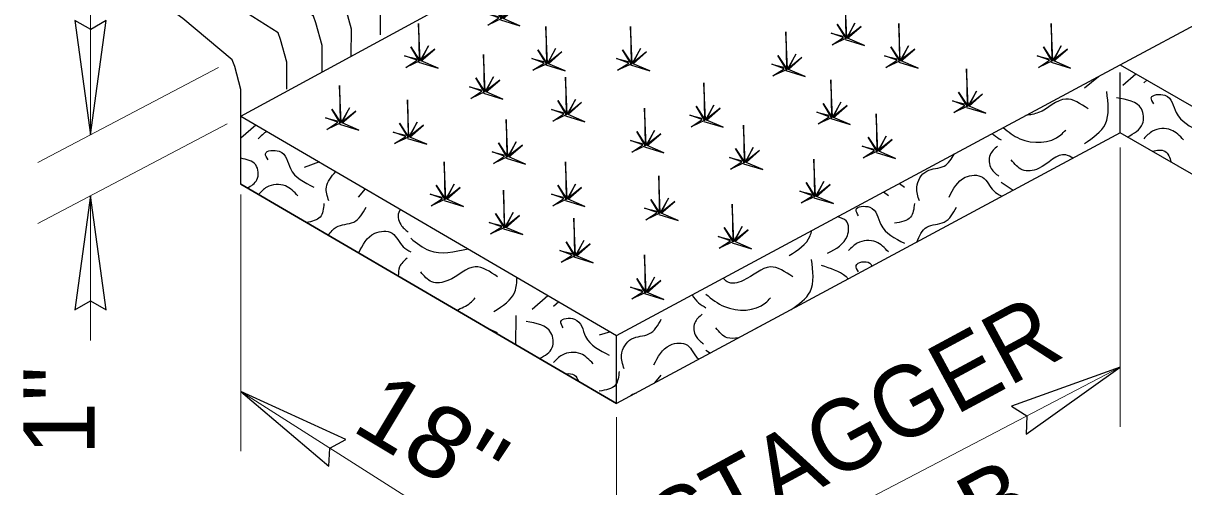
# Model space of a CAD drawing. Extents: x -330 to 40, y -49 to 222.
# Drawn here: x -91.76 to -72.31, y 132.66 to 140.43 of the extents above; entities that cross this region are included whole.
import ezdxf

# ---------------------------------------------------------------- set-up
doc = ezdxf.new("R2010")
doc.units = 0
doc.header["$LTSCALE"] = 0.48
doc.layers.add('1', color=7, linetype='Continuous', lineweight=25)

msp = doc.modelspace()

# ---------------------------------------------------------------- linework, layer by layer
at = {"layer": '1'}
for p, q in [((-88.1119, 138.8759), (-53.7022, 157.5797)), ((-73.3753, 139.7375), (-47.1575, 153.8435)), ((-73.9778, 139.3519), (-73.7427, 139.5399)), ((-73.3761, 138.5955), (-73.3761, 139.6084)), ((-73.3334, 139.3935), (-73.1131, 139.5864)), ((-72.9279, 139.4798), (-72.9801, 139.4352)), ((-88.1119, 138.5109), (-87.8619, 138.7297)), ((-86.7963, 138.1068), (-87.0534, 138.0154)), ((-88.1119, 137.7343), (-81.8166, 134.0542)), ((-77.0742, 137.7474), (-76.9921, 137.6826)), ((-75.3707, 137.7658), (-75.1686, 137.6311)), ((-86.1388, 137.5162), (-86.0252, 137.6561)), ((-77.2623, 137.537), (-77.3439, 137.6022)), ((-83.2284, 135.6388), (-82.9666, 135.8681)), ((-82.7821, 135.7602), (-82.8751, 135.6805)), ((-83.5021, 135.0395), (-83.4987, 135.5323)), ((-79.2803, 135.4188), (-79.523, 135.2883)), ((-83.8105, 135.2411), (-83.9624, 135.3087)), ((-81.9162, 135.254), (-82.1059, 135.1994)), ((-81.8166, 134.0542), (-81.8166, 135.1958)), ((-80.3182, 134.9498), (-80.244, 134.9003)), ((-81.1773, 134.3982), (-81.0665, 134.5312))]:
    msp.add_line(p, q, dxfattribs=at)
at = {"layer": '1', "lineweight": 13}
for p, q in [((-90.6301, 138.5612), (-90.6301, 141.8914)), ((-88.485, 139.6909), (-91.5148, 138.0952)), ((-88.34, 138.7477), (-91.5148, 137.0755)), ((-73.3761, 133.6639), (-73.3761, 138.3512)), ((-90.6301, 135.1093), (-90.6301, 137.5416)), ((-88.1119, 133.2548), (-88.1119, 137.5578)), ((-81.8166, 129.2486), (-81.8166, 133.8246))]:
    msp.add_line(p, q, dxfattribs=at)
at = {"layer": '1'}
for points in [[(-41.7223, 148.8243), (-41.8477, 148.5319), (-41.7702, 148.4544), (-41.8219, 148.0516), (-41.6052, 147.9999), (-41.7223, 147.6818), (-66.6144, 134.7015), (-73.3761, 138.5955), (-81.8166, 134.0542), (-88.1119, 137.7343)], [(-73.3761, 139.7379), (-66.6144, 135.8439), (-41.7223, 148.8243)], [(-85.7733, 140.2382), (-85.7717, 140.6857), (-85.8763, 141.0699), (-85.9183, 141.1813), (-86.7489, 141.8733), (-87.1329, 142.1527), (-87.5547, 142.6717), (-88.5226, 143.3865)], [(-86.262, 139.8888), (-86.2603, 140.3364), (-86.365, 140.7206), (-86.407, 140.832), (-87.2376, 141.524), (-87.6216, 141.8034), (-89.5019, 143.2713)], [(-86.7507, 139.6094), (-86.749, 140.057), (-86.8537, 140.4412), (-86.8957, 140.5526), (-87.4741, 140.9882), (-87.7262, 141.2446), (-88.6839, 141.8876), (-89.7208, 142.7754), (-88.1102, 141.524)], [(-87.344, 139.33), (-87.3423, 139.7776), (-87.447, 140.1617), (-87.489, 140.2732), (-88.0156, 140.6077), (-88.3196, 140.9652), (-88.6839, 141.1727), (-89.1102, 141.4033), (-89.8707, 141.9452)], [(-83.7609, 140.4904), (-83.4365, 140.3921), (-83.7171, 140.5121), (-83.4901, 140.7108), (-83.7116, 140.5341), (-83.5943, 140.7644), (-83.7336, 140.5176), (-83.761, 141.139), (-83.75, 140.5121), (-83.8919, 140.7466), (-83.7391, 140.5121), (-83.9753, 140.4021), (-83.7885, 140.5231), (-83.9961, 140.5977), (-83.7937, 140.547)], [(-77.9878, 140.1589), (-77.6634, 140.0606), (-77.944, 140.1806), (-77.717, 140.3793), (-77.9385, 140.2026), (-77.8212, 140.4329), (-77.9605, 140.1861), (-77.9879, 140.8075), (-77.9769, 140.1806), (-78.1188, 140.4151), (-77.966, 140.1806), (-78.2022, 140.0706), (-78.0154, 140.1916), (-78.223, 140.2662), (-78.0206, 140.2155)], [(-88.1119, 138.8759), (-88.1102, 139.3235), (-88.2149, 139.7077), (-88.2569, 139.8191), (-89.0875, 140.5111), (-89.4715, 140.7905)], [(-85.1332, 139.7801), (-84.8088, 139.6817), (-85.0893, 139.8017), (-84.8623, 140.0005), (-85.0838, 139.8237), (-84.9665, 140.0541), (-85.1058, 139.8072), (-85.1333, 140.4287), (-85.1222, 139.8017), (-85.2642, 140.0362), (-85.1113, 139.8017), (-85.3476, 139.6917), (-85.1607, 139.8127), (-85.3683, 139.8873), (-85.1659, 139.8367)], [(-77.0887, 139.7801), (-76.7643, 139.6817), (-77.0449, 139.8017), (-76.8179, 140.0005), (-77.0394, 139.8237), (-76.9221, 140.0541), (-77.0614, 139.8072), (-77.0888, 140.4287), (-77.0778, 139.8017), (-77.2197, 140.0362), (-77.0669, 139.8017), (-77.3032, 139.6917), (-77.1163, 139.8127), (-77.3239, 139.8873), (-77.1215, 139.8367)], [(-74.5334, 139.7801), (-74.209, 139.6817), (-74.4896, 139.8017), (-74.2626, 140.0005), (-74.4841, 139.8237), (-74.3667, 140.0541), (-74.5061, 139.8072), (-74.5335, 140.4287), (-74.5225, 139.8017), (-74.6644, 140.0362), (-74.5116, 139.8017), (-74.7478, 139.6917), (-74.561, 139.8127), (-74.7686, 139.8873), (-74.5662, 139.8367)], [(-83.0037, 139.7327), (-82.6793, 139.6343), (-82.9599, 139.7543), (-82.7329, 139.9531), (-82.9544, 139.7763), (-82.8371, 140.0067), (-82.9764, 139.7598), (-83.0038, 140.3812), (-82.9928, 139.7543), (-83.1347, 139.9888), (-82.9819, 139.7543), (-83.2182, 139.6443), (-83.0313, 139.7653), (-83.2389, 139.8399), (-83.0365, 139.7892)], [(-81.5842, 139.7327), (-81.2597, 139.6343), (-81.5403, 139.7543), (-81.3133, 139.9531), (-81.5348, 139.7763), (-81.4175, 140.0067), (-81.5568, 139.7598), (-81.5842, 140.3812), (-81.5733, 139.7543), (-81.7152, 139.9888), (-81.5623, 139.7543), (-81.7986, 139.6443), (-81.6118, 139.7653), (-81.8193, 139.8399), (-81.6169, 139.7892)], [(-78.9815, 139.638), (-78.6571, 139.5397), (-78.9377, 139.6597), (-78.7107, 139.8584), (-78.9322, 139.6817), (-78.8148, 139.912), (-78.9542, 139.6652), (-78.9816, 140.2866), (-78.9706, 139.6597), (-79.1125, 139.8942), (-78.9597, 139.6597), (-79.1959, 139.5497), (-79.0091, 139.6707), (-79.2167, 139.7452), (-79.0143, 139.6946)], [(-84.0448, 139.2592), (-83.7204, 139.1608), (-84.001, 139.2808), (-83.774, 139.4796), (-83.9955, 139.3028), (-83.8782, 139.5332), (-84.0175, 139.2863), (-84.0449, 139.9077), (-84.0339, 139.2808), (-84.1758, 139.5153), (-84.023, 139.2808), (-84.2592, 139.1708), (-84.0724, 139.2918), (-84.28, 139.3664), (-84.0776, 139.3158)], [(-88.1119, 137.7343), (-88.1119, 138.8759), (-81.8166, 135.1958), (-73.3753, 139.7375)], [(-75.953, 139.0224), (-75.6286, 138.9241), (-75.9092, 139.0441), (-75.6822, 139.2428), (-75.9037, 139.0661), (-75.7863, 139.2964), (-75.9257, 139.0496), (-75.9531, 139.671), (-75.9421, 139.0441), (-76.084, 139.2786), (-75.9312, 139.0441), (-76.1674, 138.9341), (-75.9806, 139.0551), (-76.1882, 139.1297), (-75.9857, 139.079)], [(-82.6725, 138.8803), (-82.3481, 138.782), (-82.6287, 138.902), (-82.4017, 139.1008), (-82.6232, 138.924), (-82.5058, 139.1543), (-82.6452, 138.9075), (-82.6726, 139.5289), (-82.6616, 138.902), (-82.8035, 139.1365), (-82.6507, 138.902), (-82.8869, 138.792), (-82.7001, 138.913), (-82.9077, 138.9876), (-82.7052, 138.9369)], [(-78.2244, 138.8329), (-77.9, 138.7346), (-78.1806, 138.8546), (-77.9536, 139.0533), (-78.1751, 138.8766), (-78.0577, 139.1069), (-78.1971, 138.8601), (-78.2245, 139.4815), (-78.2135, 138.8546), (-78.3554, 139.0891), (-78.2026, 138.8546), (-78.4388, 138.7446), (-78.252, 138.8656), (-78.4596, 138.9402), (-78.2572, 138.8895)], [(-86.4582, 138.7382), (-86.1337, 138.6399), (-86.4143, 138.7599), (-86.1873, 138.9587), (-86.4088, 138.7819), (-86.2915, 139.0122), (-86.4308, 138.7654), (-86.4582, 139.3868), (-86.4472, 138.7599), (-86.5892, 138.9944), (-86.4363, 138.7599), (-86.6726, 138.6499), (-86.4857, 138.7709), (-86.6933, 138.8455), (-86.4909, 138.7948)], [(-80.3538, 138.7856), (-80.0294, 138.6873), (-80.31, 138.8072), (-80.083, 139.006), (-80.3045, 138.8293), (-80.1872, 139.0596), (-80.3265, 138.8127), (-80.3539, 139.4342), (-80.3429, 138.8072), (-80.4848, 139.0418), (-80.332, 138.8072), (-80.5682, 138.6972), (-80.3814, 138.8183), (-80.589, 138.8928), (-80.3866, 138.8422)], [(-85.3225, 138.5015), (-84.9981, 138.4032), (-85.2787, 138.5232), (-85.0517, 138.7219), (-85.2732, 138.5452), (-85.1558, 138.7755), (-85.2952, 138.5287), (-85.3226, 139.1501), (-85.3116, 138.5232), (-85.4535, 138.7577), (-85.3007, 138.5232), (-85.5369, 138.4132), (-85.3501, 138.5342), (-85.5577, 138.6087), (-85.3552, 138.5581)], [(-81.3476, 138.3594), (-81.0232, 138.2611), (-81.3037, 138.3811), (-81.0768, 138.5798), (-81.2982, 138.4031), (-81.1809, 138.6334), (-81.3203, 138.3866), (-81.3477, 139.008), (-81.3367, 138.3811), (-81.4786, 138.6156), (-81.3257, 138.3811), (-81.562, 138.2711), (-81.3752, 138.3921), (-81.5828, 138.4667), (-81.3803, 138.416)], [(-77.4672, 138.2647), (-77.1428, 138.1663), (-77.4234, 138.2863), (-77.1964, 138.4851), (-77.4179, 138.3083), (-77.3006, 138.5387), (-77.4399, 138.2918), (-77.4673, 138.9133), (-77.4563, 138.2863), (-77.5982, 138.5208), (-77.4454, 138.2863), (-77.6817, 138.1763), (-77.4948, 138.2973), (-77.7024, 138.3719), (-77.5, 138.3212)], [(-83.6662, 138.17), (-83.3418, 138.0717), (-83.6224, 138.1917), (-83.3954, 138.3904), (-83.6169, 138.2137), (-83.4996, 138.444), (-83.6389, 138.1972), (-83.6663, 138.8186), (-83.6553, 138.1917), (-83.7972, 138.4262), (-83.6444, 138.1917), (-83.8807, 138.0817), (-83.6938, 138.2027), (-83.9014, 138.2773), (-83.699, 138.2266)], [(-79.6913, 138.0752), (-79.3669, 137.9769), (-79.6475, 138.0969), (-79.4205, 138.2957), (-79.642, 138.1189), (-79.5247, 138.3492), (-79.664, 138.1024), (-79.6914, 138.7238), (-79.6804, 138.0969), (-79.8223, 138.3314), (-79.6695, 138.0969), (-79.9057, 137.9869), (-79.7189, 138.1079), (-79.9265, 138.1825), (-79.7241, 138.1318)], [(-84.7073, 137.4597), (-84.3829, 137.3613), (-84.6635, 137.4813), (-84.4365, 137.6801), (-84.658, 137.5033), (-84.5407, 137.7337), (-84.68, 137.4868), (-84.7074, 138.1082), (-84.6964, 137.4813), (-84.8383, 137.7158), (-84.6855, 137.4813), (-84.9218, 137.3713), (-84.7349, 137.4923), (-84.9425, 137.5669), (-84.7401, 137.5162)], [(-82.6725, 137.4597), (-82.3481, 137.3613), (-82.6287, 137.4813), (-82.4017, 137.6801), (-82.6232, 137.5033), (-82.5058, 137.7337), (-82.6452, 137.4868), (-82.6726, 138.1082), (-82.6616, 137.4813), (-82.8035, 137.7158), (-82.6507, 137.4813), (-82.8869, 137.3713), (-82.7001, 137.4923), (-82.9077, 137.5669), (-82.7052, 137.5162)], [(-78.5083, 137.507), (-78.1839, 137.4087), (-78.4645, 137.5287), (-78.2375, 137.7274), (-78.459, 137.5507), (-78.3417, 137.781), (-78.481, 137.5342), (-78.5084, 138.1556), (-78.4974, 137.5287), (-78.6393, 137.7632), (-78.4865, 137.5287), (-78.7227, 137.4187), (-78.5359, 137.5397), (-78.7435, 137.6142), (-78.5411, 137.5636)], [(-81.1109, 137.2229), (-80.7865, 137.1246), (-81.0671, 137.2446), (-80.8401, 137.4433), (-81.0616, 137.2666), (-80.9442, 137.4969), (-81.0836, 137.2501), (-81.111, 137.8715), (-81.1, 137.2446), (-81.2419, 137.4791), (-81.0891, 137.2446), (-81.3253, 137.1346), (-81.1385, 137.2556), (-81.3461, 137.3302), (-81.1437, 137.2795)], [(-83.7136, 136.9861), (-83.3892, 136.8877), (-83.6697, 137.0077), (-83.4428, 137.2065), (-83.6642, 137.0298), (-83.5469, 137.2601), (-83.6863, 137.0132), (-83.7137, 137.6347), (-83.7027, 137.0077), (-83.8446, 137.2422), (-83.6917, 137.0077), (-83.928, 136.8978), (-83.7412, 137.0187), (-83.9488, 137.0933), (-83.7463, 137.0427)], [(-79.8806, 136.7493), (-79.5562, 136.651), (-79.8367, 136.771), (-79.6097, 136.9698), (-79.8312, 136.793), (-79.7139, 137.0233), (-79.8533, 136.7765), (-79.8807, 137.3979), (-79.8697, 136.771), (-80.0116, 137.0055), (-79.8588, 136.771), (-80.095, 136.661), (-79.9082, 136.782), (-80.1157, 136.8566), (-79.9133, 136.8059)], [(-82.5306, 136.5126), (-82.2062, 136.4142), (-82.4868, 136.5342), (-82.2597, 136.733), (-82.4813, 136.5563), (-82.3639, 136.7866), (-82.5032, 136.5397), (-82.5307, 137.1612), (-82.5197, 136.5342), (-82.6616, 136.7687), (-82.5087, 136.5342), (-82.745, 136.4243), (-82.5582, 136.5452), (-82.7657, 136.6198), (-82.5633, 136.5692)], [(-81.3476, 135.897), (-81.0232, 135.7987), (-81.3037, 135.9187), (-81.0768, 136.1174), (-81.2982, 135.9407), (-81.1809, 136.171), (-81.3203, 135.9242), (-81.3477, 136.5456), (-81.3367, 135.9187), (-81.4786, 136.1532), (-81.3257, 135.9187), (-81.562, 135.8087), (-81.3752, 135.9297), (-81.5828, 136.0042), (-81.3803, 135.9536)]]:
    msp.add_lwpolyline(points, dxfattribs=at)
for points in [[(-90.6301, 138.5612), (-90.3668, 140.4771), (-90.6273, 140.3288), (-90.8933, 140.4771)], [(-90.6301, 137.5416), (-90.8933, 135.6257), (-90.6328, 135.774), (-90.3668, 135.6257)], [(-73.3761, 134.6639), (-75.1958, 134.0092), (-74.9436, 133.847), (-74.9517, 133.5426)], [(-88.1119, 134.2548), (-86.6369, 133.0042), (-86.6222, 133.3035), (-86.3542, 133.4483)]]:
    msp.add_lwpolyline(points, close=True, dxfattribs=at)
at = {"layer": '1', "lineweight": 13}
msp.add_lwpolyline([(-88.1119, 134.2548), (-81.8166, 130.2486), (-73.3761, 134.6639)], dxfattribs=at)
at = {"layer": '1'}
for points in [[(-73.9778, 138.4133), (-73.6245, 138.7461), (-73.6037, 139.287)], [(-72.8137, 139.0789), (-72.8553, 139.1829), (-72.6267, 139.2246), (-72.4396, 138.9333), (-72.0446, 138.6213)], [(-73.9155, 138.9957), (-74.2897, 139.1622), (-74.747, 138.9333), (-74.956, 138.887)], [(-73.2534, 138.5248), (-73.0008, 138.7461), (-73.0216, 138.9957), (-73.4374, 139.1829)], [(-75.337, 138.6821), (-75.0588, 138.4965), (-74.3728, 138.5588), (-74.2897, 138.6421)], [(-72.3148, 138.4757), (-72.5228, 138.6421), (-72.8345, 138.6213), (-72.9801, 138.4965)], [(-87.6767, 138.6215), (-87.677, 138.6213), (-87.8226, 138.4965)], [(-75.5237, 138.5817), (-75.4954, 138.5588), (-75.3707, 138.4757)], [(-87.6562, 138.1403), (-87.6978, 138.2442), (-87.4692, 138.2859), (-87.2821, 137.9947), (-86.8871, 137.6826)], [(-75.433, 138.3691), (-75.5577, 138.2235), (-75.537, 137.9947), (-75.4123, 137.8698)], [(-72.8399, 138.2867), (-72.6267, 138.2859), (-72.5222, 138.1037)], [(-88.0009, 137.6694), (-87.8433, 137.8074), (-87.8641, 138.0571), (-88.1119, 138.1687)], [(-76.7427, 137.4537), (-76.7843, 137.6826), (-76.6179, 137.9531), (-76.3269, 138.0362), (-76.1561, 138.2413)], [(-74.168, 138.1694), (-74.2897, 138.2235), (-74.747, 137.9947), (-75.0173, 137.9738), (-75.2043, 138.1403)], [(-86.6377, 137.4537), (-86.6792, 137.6826), (-86.521, 137.9459)], [(-76.2437, 137.5162), (-75.9735, 137.849), (-75.6825, 137.849), (-75.4954, 137.6202), (-75.3707, 137.537)], [(-87.1573, 137.537), (-87.3653, 137.7034), (-87.677, 137.6826), (-87.8175, 137.5623)], [(-86.7208, 137.4097), (-86.7832, 137.1808), (-87.0109, 137.0907)], [(-86.6448, 136.8767), (-86.5129, 137.0144), (-86.2219, 137.0976), (-86.014, 137.3473)], [(-85.4318, 137.3092), (-85.4527, 137.2848), (-85.432, 137.056), (-85.3072, 136.9312)], [(-77.7613, 137.2016), (-77.8028, 137.3056), (-77.5742, 137.3473), (-77.3871, 137.056), (-76.9921, 136.7439)], [(-76.8258, 137.4097), (-76.8882, 137.1808), (-77.1584, 137.0768)], [(-76.7863, 136.7607), (-76.6179, 137.0144), (-76.3269, 137.0976), (-76.119, 137.3473)], [(-78.2809, 136.5775), (-77.9483, 136.8688), (-77.9691, 137.1184), (-78.1183, 137.1856)], [(-86.1369, 136.5797), (-85.8685, 136.9103), (-85.5775, 136.9103), (-85.3904, 136.6815), (-85.2657, 136.5983)], [(-78.9253, 136.5359), (-78.572, 136.8688), (-78.5457, 136.9557)], [(-85.2657, 136.8272), (-84.9538, 136.6192), (-84.3037, 136.6497)], [(-77.2623, 136.5983), (-77.4702, 136.7647), (-77.782, 136.7439), (-77.9276, 136.6192)], [(-85.328, 136.4917), (-85.4527, 136.3462), (-85.4738, 136.1922)], [(-83.8105, 136.1797), (-84.1847, 136.3462), (-84.642, 136.1173), (-84.9123, 136.0965), (-85.0993, 136.2629)], [(-78.863, 136.1797), (-79.2372, 136.3462), (-79.6945, 136.1173), (-79.9647, 136.0965), (-80.0318, 136.1561)], [(-78.8892, 135.6293), (-78.572, 135.9301), (-78.5512, 136.471)], [(-77.931, 136.1448), (-77.9691, 136.1797), (-78.3849, 136.3669)], [(-77.7613, 136.2629), (-77.8028, 136.3669), (-77.5742, 136.4086), (-77.5359, 136.3573)], [(-83.8728, 135.5973), (-83.5195, 135.9301), (-83.485, 136.1712)], [(-84.496, 135.6206), (-84.2678, 135.7428), (-84.1847, 135.8261)], [(-80.5522, 135.8762), (-80.4429, 135.7428), (-80.3182, 135.6597)], [(-80.3182, 135.8885), (-80.0063, 135.6805), (-79.3203, 135.7428), (-79.2372, 135.8261)], [(-83.1056, 134.8077), (-82.8958, 134.9914), (-82.9166, 135.2411), (-83.3324, 135.4282)], [(-82.7087, 135.3243), (-82.7503, 135.4282), (-82.5217, 135.4699), (-82.3346, 135.1787), (-81.9396, 134.8666)], [(-81.6902, 134.6377), (-81.7317, 134.8666), (-81.5654, 135.1371), (-81.2744, 135.2202), (-81.0665, 135.4699)], [(-80.3805, 135.5531), (-80.5053, 135.4075), (-80.4845, 135.1787), (-80.3597, 135.0538)], [(-79.7727, 135.1539), (-79.9647, 135.1578), (-80.1518, 135.3243)], [(-81.1912, 134.7002), (-80.921, 135.033), (-80.63, 135.033), (-80.4429, 134.8042), (-80.4339, 134.7982)], [(-82.2098, 134.721), (-82.4177, 134.8874), (-82.7295, 134.8666), (-82.8751, 134.7418)], [(-81.7733, 134.5937), (-81.8357, 134.3648), (-82.1059, 134.2608)], [(-82.6716, 134.554), (-82.5217, 134.5312), (-82.4559, 134.428)], [(-81.5909, 134.1757), (-81.5654, 134.1984), (-81.4836, 134.2334)]]:
    msp.add_spline(points, degree=3, dxfattribs=at)

# ---------------------------------------------------------------- texts
for s, rotation, width, p in [('STAGGER', 28.341, 0.95, (-80.8328, 131.3177)), ("18''", 329.03, 1.05, (-86.2887, 133.6175))]:
    msp.add_text(s, height=1.2, rotation=rotation, dxfattribs=dict(at, width=width)).set_placement(p)
for s, rotation, p in [("1''", 90, (-90.5597, 133.1851)), ('SLAB', 28.341, (-78.3307, 130.1898))]:
    msp.add_text(s, height=1.2, rotation=rotation, dxfattribs=at).set_placement(p)

doc.saveas('drawing.dxf')
